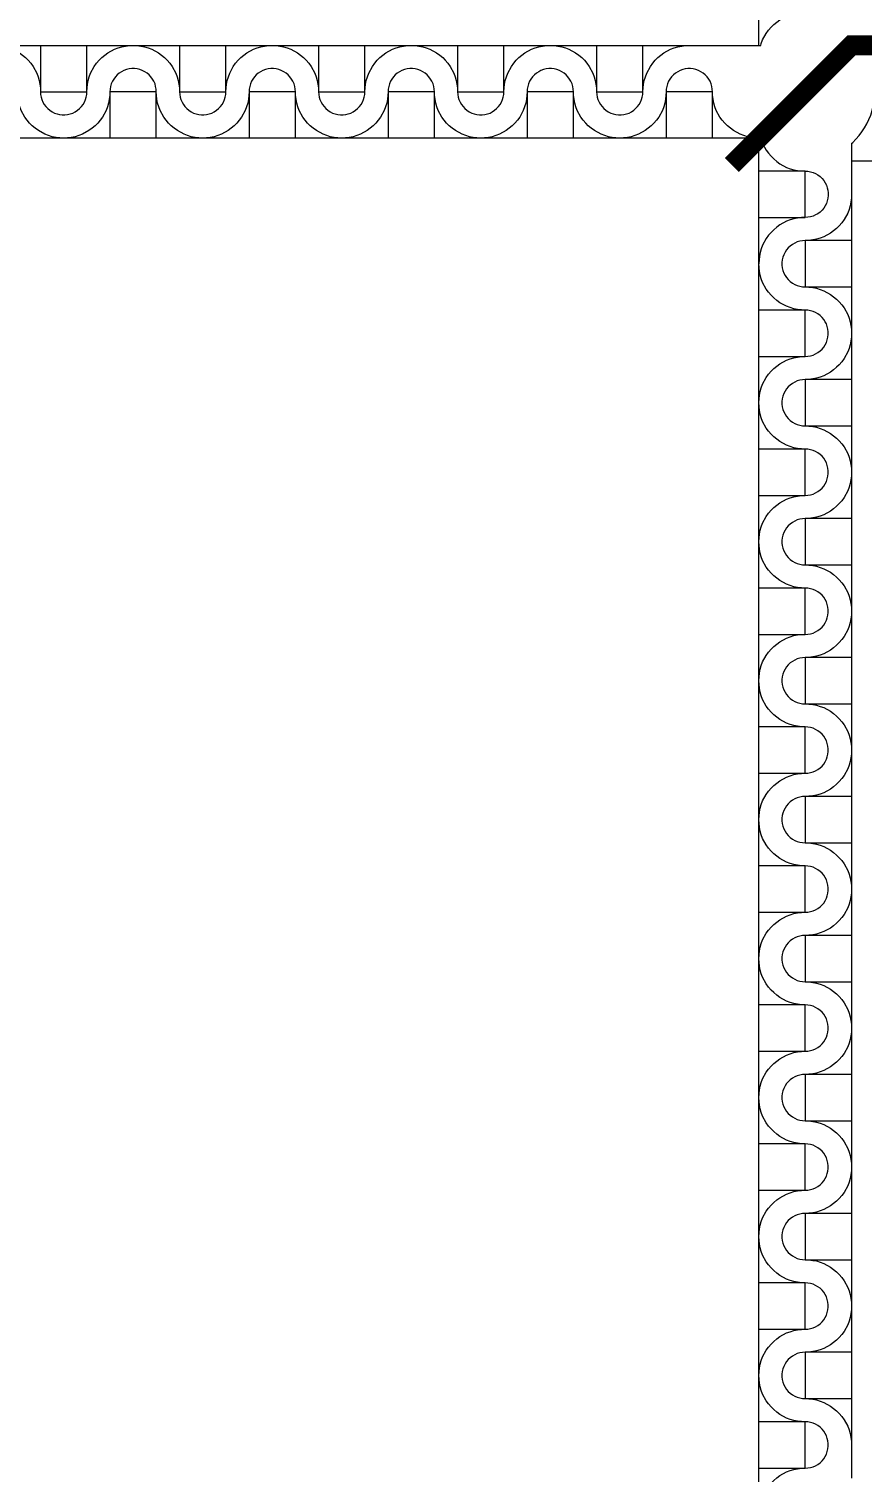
# Model space of a CAD drawing. Extents: x 190.8 to 267.1, y 124 to 174.8.
# Drawn here: x 230.022 to 231.282, y 157.193 to 159.376 of the extents above; entities that cross this region are included whole.
import ezdxf

# ---------------------------------------------------------------- set-up
doc = ezdxf.new("R2010")
doc.units = 0
doc.header["$MEASUREMENT"] = 0

msp = doc.modelspace()

# ---------------------------------------------------------------- linework, layer by layer
for p, q in [((229.0246, 159.3506), (231.1275, 159.3506)), ((231.2646, 159.2023), (231.2646, 157.1856))]:
    msp.add_line(p, q)
for points in [[(231.1246, 159.3506), (231.1246, 161.4106)], [(231.1275, 159.3506), (231.1284, 159.3533), (231.1304, 159.3588), (231.1359, 159.3688), (231.1394, 159.3736), (231.1431, 159.3781), (231.1471, 159.3821), (231.1516, 159.3858), (231.1564, 159.3893), (231.1664, 159.3948), (231.1719, 159.3968), (231.1774, 159.3986), (231.1831, 159.3996), (231.1889, 159.4003), (231.1946, 159.4006)], [(229.9696, 159.3506), (229.9754, 159.3503), (229.9811, 159.3496), (229.9869, 159.3486), (229.9924, 159.3468), (229.9979, 159.3448), (230.0079, 159.3393), (230.0126, 159.3358), (230.0171, 159.3321), (230.0211, 159.3281), (230.0249, 159.3236), (230.0284, 159.3188), (230.0339, 159.3088), (230.0359, 159.3033), (230.0376, 159.2978), (230.0386, 159.2921), (230.0394, 159.2863), (230.0396, 159.2806)], [(230.0396, 159.3506), (230.0396, 159.2806), (230.1096, 159.2806), (230.1096, 159.3506)], [(230.1096, 159.2806), (230.1099, 159.2863), (230.1106, 159.2921), (230.1116, 159.2978), (230.1134, 159.3033), (230.1154, 159.3088), (230.1209, 159.3188), (230.1244, 159.3236), (230.1281, 159.3281), (230.1321, 159.3321), (230.1366, 159.3358), (230.1414, 159.3393), (230.1514, 159.3448), (230.1569, 159.3468), (230.1624, 159.3486), (230.1681, 159.3496), (230.1739, 159.3503), (230.1796, 159.3506)], [(230.1796, 159.3506), (230.1854, 159.3503), (230.1911, 159.3496), (230.1969, 159.3486), (230.2024, 159.3468), (230.2079, 159.3448), (230.2179, 159.3393), (230.2226, 159.3358), (230.2271, 159.3321), (230.2311, 159.3281), (230.2349, 159.3236), (230.2384, 159.3188), (230.2439, 159.3088), (230.2459, 159.3033), (230.2476, 159.2978), (230.2486, 159.2921), (230.2494, 159.2863), (230.2496, 159.2806)], [(230.2496, 159.3506), (230.2496, 159.2806), (230.3196, 159.2806), (230.3196, 159.3506)], [(230.3196, 159.2806), (230.3199, 159.2863), (230.3206, 159.2921), (230.3216, 159.2978), (230.3234, 159.3033), (230.3254, 159.3088), (230.3309, 159.3188), (230.3344, 159.3236), (230.3381, 159.3281), (230.3421, 159.3321), (230.3466, 159.3358), (230.3514, 159.3393), (230.3614, 159.3448), (230.3669, 159.3468), (230.3724, 159.3486), (230.3781, 159.3496), (230.3839, 159.3503), (230.3896, 159.3506)], [(230.3896, 159.3506), (230.3954, 159.3503), (230.4011, 159.3496), (230.4069, 159.3486), (230.4124, 159.3468), (230.4179, 159.3448), (230.4279, 159.3393), (230.4326, 159.3358), (230.4371, 159.3321), (230.4411, 159.3281), (230.4449, 159.3236), (230.4484, 159.3188), (230.4539, 159.3088), (230.4559, 159.3033), (230.4576, 159.2978), (230.4586, 159.2921), (230.4594, 159.2863), (230.4596, 159.2806)], [(230.4596, 159.3506), (230.4596, 159.2806), (230.5296, 159.2806), (230.5296, 159.3506)], [(230.5296, 159.2806), (230.5299, 159.2863), (230.5306, 159.2921), (230.5316, 159.2978), (230.5334, 159.3033), (230.5354, 159.3088), (230.5409, 159.3188), (230.5444, 159.3236), (230.5481, 159.3281), (230.5521, 159.3321), (230.5566, 159.3358), (230.5614, 159.3393), (230.5714, 159.3448), (230.5769, 159.3468), (230.5824, 159.3486), (230.5881, 159.3496), (230.5939, 159.3503), (230.5996, 159.3506)], [(230.5996, 159.3506), (230.6054, 159.3503), (230.6111, 159.3496), (230.6169, 159.3486), (230.6224, 159.3468), (230.6279, 159.3448), (230.6379, 159.3393), (230.6426, 159.3358), (230.6471, 159.3321), (230.6511, 159.3281), (230.6549, 159.3236), (230.6584, 159.3188), (230.6639, 159.3088), (230.6659, 159.3033), (230.6676, 159.2978), (230.6686, 159.2921), (230.6694, 159.2863), (230.6696, 159.2806)], [(230.6696, 159.3506), (230.6696, 159.2806), (230.7396, 159.2806), (230.7396, 159.3506)], [(230.7396, 159.2806), (230.7399, 159.2863), (230.7406, 159.2921), (230.7416, 159.2978), (230.7434, 159.3033), (230.7454, 159.3088), (230.7509, 159.3188), (230.7544, 159.3236), (230.7581, 159.3281), (230.7621, 159.3321), (230.7666, 159.3358), (230.7714, 159.3393), (230.7814, 159.3448), (230.7869, 159.3468), (230.7924, 159.3486), (230.7981, 159.3496), (230.8039, 159.3503), (230.8096, 159.3506)], [(230.8096, 159.3506), (230.8154, 159.3503), (230.8211, 159.3496), (230.8269, 159.3486), (230.8324, 159.3468), (230.8379, 159.3448), (230.8479, 159.3393), (230.8526, 159.3358), (230.8571, 159.3321), (230.8611, 159.3281), (230.8649, 159.3236), (230.8684, 159.3188), (230.8739, 159.3088), (230.8759, 159.3033), (230.8776, 159.2978), (230.8786, 159.2921), (230.8794, 159.2863), (230.8796, 159.2806)], [(230.8796, 159.3506), (230.8796, 159.2806), (230.9496, 159.2806), (230.9496, 159.3506)], [(230.9496, 159.2806), (230.9499, 159.2863), (230.9506, 159.2921), (230.9516, 159.2978), (230.9534, 159.3033), (230.9554, 159.3088), (230.9609, 159.3188), (230.9644, 159.3236), (230.9681, 159.3281), (230.9721, 159.3321), (230.9766, 159.3358), (230.9814, 159.3393), (230.9914, 159.3448), (230.9969, 159.3468), (231.0024, 159.3486), (231.0081, 159.3496), (231.0139, 159.3503), (231.0196, 159.3506)], [(230.2146, 159.2806), (230.2144, 159.2846), (230.2136, 159.2886), (230.2126, 159.2926), (230.2109, 159.2963), (230.2089, 159.2998), (230.2064, 159.3031), (230.2036, 159.3061), (230.2006, 159.3086), (230.1971, 159.3108), (230.1934, 159.3128), (230.1896, 159.3141), (230.1856, 159.3151), (230.1816, 159.3156), (230.1776, 159.3156), (230.1736, 159.3151), (230.1696, 159.3141), (230.1656, 159.3128), (230.1621, 159.3108), (230.1586, 159.3086), (230.1556, 159.3061), (230.1529, 159.3031), (230.1504, 159.2998), (230.1484, 159.2963), (230.1466, 159.2926), (230.1456, 159.2886), (230.1449, 159.2846), (230.1446, 159.2806)], [(230.4246, 159.2806), (230.4244, 159.2846), (230.4236, 159.2886), (230.4226, 159.2926), (230.4209, 159.2963), (230.4189, 159.2998), (230.4164, 159.3031), (230.4136, 159.3061), (230.4106, 159.3086), (230.4071, 159.3108), (230.4034, 159.3128), (230.3996, 159.3141), (230.3956, 159.3151), (230.3916, 159.3156), (230.3876, 159.3156), (230.3836, 159.3151), (230.3796, 159.3141), (230.3756, 159.3128), (230.3721, 159.3108), (230.3686, 159.3086), (230.3656, 159.3061), (230.3629, 159.3031), (230.3604, 159.2998), (230.3584, 159.2963), (230.3566, 159.2926), (230.3556, 159.2886), (230.3549, 159.2846), (230.3546, 159.2806)], [(230.6346, 159.2806), (230.6344, 159.2846), (230.6336, 159.2886), (230.6326, 159.2926), (230.6309, 159.2963), (230.6289, 159.2998), (230.6264, 159.3031), (230.6236, 159.3061), (230.6206, 159.3086), (230.6171, 159.3108), (230.6134, 159.3128), (230.6096, 159.3141), (230.6056, 159.3151), (230.6016, 159.3156), (230.5976, 159.3156), (230.5936, 159.3151), (230.5896, 159.3141), (230.5856, 159.3128), (230.5821, 159.3108), (230.5786, 159.3086), (230.5756, 159.3061), (230.5729, 159.3031), (230.5704, 159.2998), (230.5684, 159.2963), (230.5666, 159.2926), (230.5656, 159.2886), (230.5649, 159.2846), (230.5646, 159.2806)], [(230.8446, 159.2806), (230.8444, 159.2846), (230.8436, 159.2886), (230.8426, 159.2926), (230.8409, 159.2963), (230.8389, 159.2998), (230.8364, 159.3031), (230.8336, 159.3061), (230.8306, 159.3086), (230.8271, 159.3108), (230.8234, 159.3128), (230.8196, 159.3141), (230.8156, 159.3151), (230.8116, 159.3156), (230.8076, 159.3156), (230.8036, 159.3151), (230.7996, 159.3141), (230.7956, 159.3128), (230.7921, 159.3108), (230.7886, 159.3086), (230.7856, 159.3061), (230.7829, 159.3031), (230.7804, 159.2998), (230.7784, 159.2963), (230.7766, 159.2926), (230.7756, 159.2886), (230.7749, 159.2846), (230.7746, 159.2806)], [(231.0546, 159.2806), (231.0544, 159.2846), (231.0536, 159.2886), (231.0526, 159.2926), (231.0509, 159.2963), (231.0489, 159.2998), (231.0464, 159.3031), (231.0436, 159.3061), (231.0406, 159.3086), (231.0371, 159.3108), (231.0334, 159.3128), (231.0296, 159.3141), (231.0256, 159.3151), (231.0216, 159.3156), (231.0176, 159.3156), (231.0136, 159.3151), (231.0096, 159.3141), (231.0056, 159.3128), (231.0021, 159.3108), (230.9986, 159.3086), (230.9956, 159.3061), (230.9929, 159.3031), (230.9904, 159.2998), (230.9884, 159.2963), (230.9866, 159.2926), (230.9856, 159.2886), (230.9849, 159.2846), (230.9846, 159.2806)], [(230.0746, 159.2106), (230.0689, 159.2108), (230.0631, 159.2116), (230.0574, 159.2126), (230.0519, 159.2143), (230.0464, 159.2163), (230.0364, 159.2218), (230.0316, 159.2253), (230.0271, 159.2291), (230.0231, 159.2331), (230.0194, 159.2376), (230.0159, 159.2423), (230.0104, 159.2523), (230.0084, 159.2578), (230.0066, 159.2633), (230.0056, 159.2691), (230.0049, 159.2748), (230.0046, 159.2806)], [(230.0396, 159.2806), (230.0399, 159.2766), (230.0406, 159.2726), (230.0416, 159.2686), (230.0434, 159.2648), (230.0454, 159.2613), (230.0479, 159.2581), (230.0506, 159.2551), (230.0536, 159.2526), (230.0571, 159.2503), (230.0609, 159.2483), (230.0646, 159.2471), (230.0686, 159.2461), (230.0726, 159.2456), (230.0766, 159.2456), (230.0806, 159.2461), (230.0846, 159.2471), (230.0886, 159.2483), (230.0921, 159.2503), (230.0956, 159.2526), (230.0986, 159.2551), (230.1014, 159.2581), (230.1039, 159.2613), (230.1059, 159.2648), (230.1076, 159.2686), (230.1086, 159.2726), (230.1094, 159.2766), (230.1096, 159.2806)], [(230.1446, 159.2806), (230.1444, 159.2748), (230.1436, 159.2691), (230.1426, 159.2633), (230.1409, 159.2578), (230.1389, 159.2523), (230.1334, 159.2423), (230.1299, 159.2376), (230.1261, 159.2331), (230.1221, 159.2291), (230.1176, 159.2253), (230.1129, 159.2218), (230.1029, 159.2163), (230.0974, 159.2143), (230.0919, 159.2126), (230.0861, 159.2116), (230.0804, 159.2108), (230.0746, 159.2106)], [(230.2146, 159.2106), (230.2146, 159.2806), (230.1446, 159.2806), (230.1446, 159.2106)], [(230.2846, 159.2106), (230.2789, 159.2108), (230.2731, 159.2116), (230.2674, 159.2126), (230.2619, 159.2143), (230.2564, 159.2163), (230.2464, 159.2218), (230.2416, 159.2253), (230.2371, 159.2291), (230.2331, 159.2331), (230.2294, 159.2376), (230.2259, 159.2423), (230.2204, 159.2523), (230.2184, 159.2578), (230.2166, 159.2633), (230.2156, 159.2691), (230.2149, 159.2748), (230.2146, 159.2806)], [(230.2496, 159.2806), (230.2499, 159.2766), (230.2506, 159.2726), (230.2516, 159.2686), (230.2534, 159.2648), (230.2554, 159.2613), (230.2579, 159.2581), (230.2606, 159.2551), (230.2636, 159.2526), (230.2671, 159.2503), (230.2709, 159.2483), (230.2746, 159.2471), (230.2786, 159.2461), (230.2826, 159.2456), (230.2866, 159.2456), (230.2906, 159.2461), (230.2946, 159.2471), (230.2986, 159.2483), (230.3021, 159.2503), (230.3056, 159.2526), (230.3086, 159.2551), (230.3114, 159.2581), (230.3139, 159.2613), (230.3159, 159.2648), (230.3176, 159.2686), (230.3186, 159.2726), (230.3194, 159.2766), (230.3196, 159.2806)], [(230.3546, 159.2806), (230.3544, 159.2748), (230.3536, 159.2691), (230.3526, 159.2633), (230.3509, 159.2578), (230.3489, 159.2523), (230.3434, 159.2423), (230.3399, 159.2376), (230.3361, 159.2331), (230.3321, 159.2291), (230.3276, 159.2253), (230.3229, 159.2218), (230.3129, 159.2163), (230.3074, 159.2143), (230.3019, 159.2126), (230.2961, 159.2116), (230.2904, 159.2108), (230.2846, 159.2106)], [(230.4246, 159.2106), (230.4246, 159.2806), (230.3546, 159.2806), (230.3546, 159.2106)], [(230.4946, 159.2106), (230.4889, 159.2108), (230.4831, 159.2116), (230.4774, 159.2126), (230.4719, 159.2143), (230.4664, 159.2163), (230.4564, 159.2218), (230.4516, 159.2253), (230.4471, 159.2291), (230.4431, 159.2331), (230.4394, 159.2376), (230.4359, 159.2423), (230.4304, 159.2523), (230.4284, 159.2578), (230.4266, 159.2633), (230.4256, 159.2691), (230.4249, 159.2748), (230.4246, 159.2806)], [(230.4596, 159.2806), (230.4599, 159.2766), (230.4606, 159.2726), (230.4616, 159.2686), (230.4634, 159.2648), (230.4654, 159.2613), (230.4679, 159.2581), (230.4706, 159.2551), (230.4736, 159.2526), (230.4771, 159.2503), (230.4809, 159.2483), (230.4846, 159.2471), (230.4886, 159.2461), (230.4926, 159.2456), (230.4966, 159.2456), (230.5006, 159.2461), (230.5046, 159.2471), (230.5086, 159.2483), (230.5121, 159.2503), (230.5156, 159.2526), (230.5186, 159.2551), (230.5214, 159.2581), (230.5239, 159.2613), (230.5259, 159.2648), (230.5276, 159.2686), (230.5286, 159.2726), (230.5294, 159.2766), (230.5296, 159.2806)], [(230.5646, 159.2806), (230.5644, 159.2748), (230.5636, 159.2691), (230.5626, 159.2633), (230.5609, 159.2578), (230.5589, 159.2523), (230.5534, 159.2423), (230.5499, 159.2376), (230.5461, 159.2331), (230.5421, 159.2291), (230.5376, 159.2253), (230.5329, 159.2218), (230.5229, 159.2163), (230.5174, 159.2143), (230.5119, 159.2126), (230.5061, 159.2116), (230.5004, 159.2108), (230.4946, 159.2106)], [(230.6346, 159.2106), (230.6346, 159.2806), (230.5646, 159.2806), (230.5646, 159.2106)], [(230.7046, 159.2106), (230.6989, 159.2108), (230.6931, 159.2116), (230.6874, 159.2126), (230.6819, 159.2143), (230.6764, 159.2163), (230.6664, 159.2218), (230.6616, 159.2253), (230.6571, 159.2291), (230.6531, 159.2331), (230.6494, 159.2376), (230.6459, 159.2423), (230.6404, 159.2523), (230.6384, 159.2578), (230.6366, 159.2633), (230.6356, 159.2691), (230.6349, 159.2748), (230.6346, 159.2806)], [(230.6696, 159.2806), (230.6699, 159.2766), (230.6706, 159.2726), (230.6716, 159.2686), (230.6734, 159.2648), (230.6754, 159.2613), (230.6779, 159.2581), (230.6806, 159.2551), (230.6836, 159.2526), (230.6871, 159.2503), (230.6909, 159.2483), (230.6946, 159.2471), (230.6986, 159.2461), (230.7026, 159.2456), (230.7066, 159.2456), (230.7106, 159.2461), (230.7146, 159.2471), (230.7186, 159.2483), (230.7221, 159.2503), (230.7256, 159.2526), (230.7286, 159.2551), (230.7314, 159.2581), (230.7339, 159.2613), (230.7359, 159.2648), (230.7376, 159.2686), (230.7386, 159.2726), (230.7394, 159.2766), (230.7396, 159.2806)], [(230.7746, 159.2806), (230.7744, 159.2748), (230.7736, 159.2691), (230.7726, 159.2633), (230.7709, 159.2578), (230.7689, 159.2523), (230.7634, 159.2423), (230.7599, 159.2376), (230.7561, 159.2331), (230.7521, 159.2291), (230.7476, 159.2253), (230.7429, 159.2218), (230.7329, 159.2163), (230.7274, 159.2143), (230.7219, 159.2126), (230.7161, 159.2116), (230.7104, 159.2108), (230.7046, 159.2106)], [(230.8446, 159.2106), (230.8446, 159.2806), (230.7746, 159.2806), (230.7746, 159.2106)], [(230.9146, 159.2106), (230.9089, 159.2108), (230.9031, 159.2116), (230.8974, 159.2126), (230.8919, 159.2143), (230.8864, 159.2163), (230.8764, 159.2218), (230.8716, 159.2253), (230.8671, 159.2291), (230.8631, 159.2331), (230.8594, 159.2376), (230.8559, 159.2423), (230.8504, 159.2523), (230.8484, 159.2578), (230.8466, 159.2633), (230.8456, 159.2691), (230.8449, 159.2748), (230.8446, 159.2806)], [(230.8796, 159.2806), (230.8799, 159.2766), (230.8806, 159.2726), (230.8816, 159.2686), (230.8834, 159.2648), (230.8854, 159.2613), (230.8879, 159.2581), (230.8906, 159.2551), (230.8936, 159.2526), (230.8971, 159.2503), (230.9009, 159.2483), (230.9046, 159.2471), (230.9086, 159.2461), (230.9126, 159.2456), (230.9166, 159.2456), (230.9206, 159.2461), (230.9246, 159.2471), (230.9286, 159.2483), (230.9321, 159.2503), (230.9356, 159.2526), (230.9386, 159.2551), (230.9414, 159.2581), (230.9439, 159.2613), (230.9459, 159.2648), (230.9476, 159.2686), (230.9486, 159.2726), (230.9494, 159.2766), (230.9496, 159.2806)], [(230.9846, 159.2806), (230.9844, 159.2748), (230.9836, 159.2691), (230.9826, 159.2633), (230.9809, 159.2578), (230.9789, 159.2523), (230.9734, 159.2423), (230.9699, 159.2376), (230.9661, 159.2331), (230.9621, 159.2291), (230.9576, 159.2253), (230.9529, 159.2218), (230.9429, 159.2163), (230.9374, 159.2143), (230.9319, 159.2126), (230.9261, 159.2116), (230.9204, 159.2108), (230.9146, 159.2106)], [(231.0546, 159.2106), (231.0546, 159.2806), (230.9846, 159.2806), (230.9846, 159.2106)], [(231.1246, 159.2106), (231.1189, 159.2108), (231.1131, 159.2116), (231.1074, 159.2126), (231.1019, 159.2143), (231.0964, 159.2163), (231.0864, 159.2218), (231.0816, 159.2253), (231.0771, 159.2291), (231.0731, 159.2331), (231.0694, 159.2376), (231.0659, 159.2423), (231.0604, 159.2523), (231.0584, 159.2578), (231.0566, 159.2633), (231.0556, 159.2691), (231.0549, 159.2748), (231.0546, 159.2806)], [(231.2646, 159.2023), (231.2664, 159.2038), (231.2714, 159.2088), (231.2761, 159.2143), (231.2804, 159.2201), (231.2844, 159.2261), (231.2879, 159.2323), (231.2909, 159.2388), (231.2936, 159.2453), (231.2959, 159.2523), (231.2974, 159.2593), (231.2986, 159.2663), (231.2994, 159.2733), (231.2996, 159.2806)], [(231.1275, 159.2106), (229.0246, 159.2106), (229.0246, 157.1506)], [(231.1246, 157.1506), (231.1246, 159.2106)], [(231.1275, 159.2106), (231.1284, 159.2078), (231.1304, 159.2023), (231.1359, 159.1923), (231.1394, 159.1876), (231.1431, 159.1831), (231.1471, 159.1791), (231.1516, 159.1753), (231.1564, 159.1718), (231.1664, 159.1663), (231.1719, 159.1643), (231.1774, 159.1626), (231.1831, 159.1616), (231.1889, 159.1608), (231.1946, 159.1606)], [(233.3646, 159.1756), (231.2646, 159.1756)], [(231.1246, 159.0906), (231.1946, 159.0906), (231.1946, 159.1606), (231.1246, 159.1606)], [(231.1946, 159.1606), (231.1986, 159.1603), (231.2026, 159.1596), (231.2066, 159.1586), (231.2104, 159.1568), (231.2139, 159.1548), (231.2171, 159.1523), (231.2201, 159.1496), (231.2226, 159.1466), (231.2249, 159.1431), (231.2269, 159.1393), (231.2281, 159.1356), (231.2291, 159.1316), (231.2296, 159.1276), (231.2296, 159.1236), (231.2291, 159.1196), (231.2281, 159.1156), (231.2269, 159.1116), (231.2249, 159.1081), (231.2226, 159.1046), (231.2201, 159.1016), (231.2171, 159.0988), (231.2139, 159.0963), (231.2104, 159.0943), (231.2066, 159.0926), (231.2026, 159.0916), (231.1986, 159.0908), (231.1946, 159.0906)], [(231.2646, 159.1256), (231.2644, 159.1198), (231.2636, 159.1141), (231.2626, 159.1083), (231.2609, 159.1028), (231.2589, 159.0973), (231.2534, 159.0873), (231.2499, 159.0826), (231.2461, 159.0781), (231.2421, 159.0741), (231.2376, 159.0703), (231.2329, 159.0668), (231.2229, 159.0613), (231.2174, 159.0593), (231.2119, 159.0576), (231.2061, 159.0566), (231.2004, 159.0558), (231.1946, 159.0556)], [(231.1946, 159.0906), (231.1889, 159.0903), (231.1831, 159.0896), (231.1774, 159.0886), (231.1719, 159.0868), (231.1664, 159.0848), (231.1564, 159.0793), (231.1516, 159.0758), (231.1471, 159.0721), (231.1431, 159.0681), (231.1394, 159.0636), (231.1359, 159.0588), (231.1304, 159.0488), (231.1284, 159.0433), (231.1266, 159.0378), (231.1256, 159.0321), (231.1249, 159.0263), (231.1246, 159.0206)], [(231.1946, 159.0556), (231.1906, 159.0553), (231.1866, 159.0546), (231.1826, 159.0536), (231.1789, 159.0518), (231.1754, 159.0498), (231.1721, 159.0473), (231.1691, 159.0446), (231.1666, 159.0416), (231.1644, 159.0381), (231.1624, 159.0343), (231.1611, 159.0306), (231.1601, 159.0266), (231.1596, 159.0226), (231.1596, 159.0186), (231.1601, 159.0146), (231.1611, 159.0106), (231.1624, 159.0066), (231.1644, 159.0031), (231.1666, 158.9996), (231.1691, 158.9966), (231.1721, 158.9938), (231.1754, 158.9913), (231.1789, 158.9893), (231.1826, 158.9876), (231.1866, 158.9866), (231.1906, 158.9858), (231.1946, 158.9856)], [(231.2646, 159.0556), (231.1946, 159.0556), (231.1946, 158.9856), (231.2646, 158.9856)], [(231.1946, 158.9506), (231.1889, 158.9508), (231.1831, 158.9516), (231.1774, 158.9526), (231.1719, 158.9543), (231.1664, 158.9563), (231.1564, 158.9618), (231.1516, 158.9653), (231.1471, 158.9691), (231.1431, 158.9731), (231.1394, 158.9776), (231.1359, 158.9823), (231.1304, 158.9923), (231.1284, 158.9978), (231.1266, 159.0033), (231.1256, 159.0091), (231.1249, 159.0148), (231.1246, 159.0206)], [(231.1946, 158.9856), (231.2004, 158.9853), (231.2061, 158.9846), (231.2119, 158.9836), (231.2174, 158.9818), (231.2229, 158.9798), (231.2329, 158.9743), (231.2376, 158.9708), (231.2421, 158.9671), (231.2461, 158.9631), (231.2499, 158.9586), (231.2534, 158.9538), (231.2589, 158.9438), (231.2609, 158.9383), (231.2626, 158.9328), (231.2636, 158.9271), (231.2644, 158.9213), (231.2646, 158.9156)], [(231.1246, 158.8806), (231.1946, 158.8806), (231.1946, 158.9506), (231.1246, 158.9506)], [(231.1946, 158.8806), (231.1986, 158.8808), (231.2026, 158.8816), (231.2066, 158.8826), (231.2104, 158.8843), (231.2139, 158.8863), (231.2171, 158.8888), (231.2201, 158.8916), (231.2226, 158.8946), (231.2249, 158.8981), (231.2269, 158.9018), (231.2281, 158.9056), (231.2291, 158.9096), (231.2296, 158.9136), (231.2296, 158.9176), (231.2291, 158.9216), (231.2281, 158.9256), (231.2269, 158.9296), (231.2249, 158.9331), (231.2226, 158.9366), (231.2201, 158.9396), (231.2171, 158.9423), (231.2139, 158.9448), (231.2104, 158.9468), (231.2066, 158.9486), (231.2026, 158.9496), (231.1986, 158.9503), (231.1946, 158.9506)], [(231.2646, 158.9156), (231.2644, 158.9098), (231.2636, 158.9041), (231.2626, 158.8983), (231.2609, 158.8928), (231.2589, 158.8873), (231.2534, 158.8773), (231.2499, 158.8726), (231.2461, 158.8681), (231.2421, 158.8641), (231.2376, 158.8603), (231.2329, 158.8568), (231.2229, 158.8513), (231.2174, 158.8493), (231.2119, 158.8476), (231.2061, 158.8466), (231.2004, 158.8458), (231.1946, 158.8456)], [(231.1246, 158.8106), (231.1249, 158.8163), (231.1256, 158.8221), (231.1266, 158.8278), (231.1284, 158.8333), (231.1304, 158.8388), (231.1359, 158.8488), (231.1394, 158.8536), (231.1431, 158.8581), (231.1471, 158.8621), (231.1516, 158.8658), (231.1564, 158.8693), (231.1664, 158.8748), (231.1719, 158.8768), (231.1774, 158.8786), (231.1831, 158.8796), (231.1889, 158.8803), (231.1946, 158.8806)], [(231.1946, 158.8456), (231.1906, 158.8453), (231.1866, 158.8446), (231.1826, 158.8436), (231.1789, 158.8418), (231.1754, 158.8398), (231.1721, 158.8373), (231.1691, 158.8346), (231.1666, 158.8316), (231.1644, 158.8281), (231.1624, 158.8243), (231.1611, 158.8206), (231.1601, 158.8166), (231.1596, 158.8126), (231.1596, 158.8086), (231.1601, 158.8046), (231.1611, 158.8006), (231.1624, 158.7966), (231.1644, 158.7931), (231.1666, 158.7896), (231.1691, 158.7866), (231.1721, 158.7838), (231.1754, 158.7813), (231.1789, 158.7793), (231.1826, 158.7776), (231.1866, 158.7766), (231.1906, 158.7758), (231.1946, 158.7756)], [(231.2646, 158.8456), (231.1946, 158.8456), (231.1946, 158.7756), (231.2646, 158.7756)], [(231.1946, 158.7406), (231.1889, 158.7408), (231.1831, 158.7416), (231.1774, 158.7426), (231.1719, 158.7443), (231.1664, 158.7463), (231.1564, 158.7518), (231.1516, 158.7553), (231.1471, 158.7591), (231.1431, 158.7631), (231.1394, 158.7676), (231.1359, 158.7723), (231.1304, 158.7823), (231.1284, 158.7878), (231.1266, 158.7933), (231.1256, 158.7991), (231.1249, 158.8048), (231.1246, 158.8106)], [(231.1946, 158.7756), (231.2004, 158.7753), (231.2061, 158.7746), (231.2119, 158.7736), (231.2174, 158.7718), (231.2229, 158.7698), (231.2329, 158.7643), (231.2376, 158.7608), (231.2421, 158.7571), (231.2461, 158.7531), (231.2499, 158.7486), (231.2534, 158.7438), (231.2589, 158.7338), (231.2609, 158.7283), (231.2626, 158.7228), (231.2636, 158.7171), (231.2644, 158.7113), (231.2646, 158.7056)], [(231.1246, 158.6706), (231.1946, 158.6706), (231.1946, 158.7406), (231.1246, 158.7406)], [(231.1946, 158.6706), (231.1986, 158.6708), (231.2026, 158.6716), (231.2066, 158.6726), (231.2104, 158.6743), (231.2139, 158.6763), (231.2171, 158.6788), (231.2201, 158.6816), (231.2226, 158.6846), (231.2249, 158.6881), (231.2269, 158.6918), (231.2281, 158.6956), (231.2291, 158.6996), (231.2296, 158.7036), (231.2296, 158.7076), (231.2291, 158.7116), (231.2281, 158.7156), (231.2269, 158.7196), (231.2249, 158.7231), (231.2226, 158.7266), (231.2201, 158.7296), (231.2171, 158.7323), (231.2139, 158.7348), (231.2104, 158.7368), (231.2066, 158.7386), (231.2026, 158.7396), (231.1986, 158.7403), (231.1946, 158.7406)], [(231.2646, 158.7056), (231.2644, 158.6998), (231.2636, 158.6941), (231.2626, 158.6883), (231.2609, 158.6828), (231.2589, 158.6773), (231.2534, 158.6673), (231.2499, 158.6626), (231.2461, 158.6581), (231.2421, 158.6541), (231.2376, 158.6503), (231.2329, 158.6468), (231.2229, 158.6413), (231.2174, 158.6393), (231.2119, 158.6376), (231.2061, 158.6366), (231.2004, 158.6358), (231.1946, 158.6356)], [(231.1246, 158.6006), (231.1249, 158.6063), (231.1256, 158.6121), (231.1266, 158.6178), (231.1284, 158.6233), (231.1304, 158.6288), (231.1359, 158.6388), (231.1394, 158.6436), (231.1431, 158.6481), (231.1471, 158.6521), (231.1516, 158.6558), (231.1564, 158.6593), (231.1664, 158.6648), (231.1719, 158.6668), (231.1774, 158.6686), (231.1831, 158.6696), (231.1889, 158.6703), (231.1946, 158.6706)], [(231.1946, 158.6356), (231.1906, 158.6353), (231.1866, 158.6346), (231.1826, 158.6336), (231.1789, 158.6318), (231.1754, 158.6298), (231.1721, 158.6273), (231.1691, 158.6246), (231.1666, 158.6216), (231.1644, 158.6181), (231.1624, 158.6143), (231.1611, 158.6106), (231.1601, 158.6066), (231.1596, 158.6026), (231.1596, 158.5986), (231.1601, 158.5946), (231.1611, 158.5906), (231.1624, 158.5866), (231.1644, 158.5831), (231.1666, 158.5796), (231.1691, 158.5766), (231.1721, 158.5738), (231.1754, 158.5713), (231.1789, 158.5693), (231.1826, 158.5676), (231.1866, 158.5666), (231.1906, 158.5658), (231.1946, 158.5656)], [(231.2646, 158.6356), (231.1946, 158.6356), (231.1946, 158.5656), (231.2646, 158.5656)], [(231.1946, 158.5306), (231.1889, 158.5308), (231.1831, 158.5316), (231.1774, 158.5326), (231.1719, 158.5343), (231.1664, 158.5363), (231.1564, 158.5418), (231.1516, 158.5453), (231.1471, 158.5491), (231.1431, 158.5531), (231.1394, 158.5576), (231.1359, 158.5623), (231.1304, 158.5723), (231.1284, 158.5778), (231.1266, 158.5833), (231.1256, 158.5891), (231.1249, 158.5948), (231.1246, 158.6006)], [(231.1946, 158.5656), (231.2004, 158.5653), (231.2061, 158.5646), (231.2119, 158.5636), (231.2174, 158.5618), (231.2229, 158.5598), (231.2329, 158.5543), (231.2376, 158.5508), (231.2421, 158.5471), (231.2461, 158.5431), (231.2499, 158.5386), (231.2534, 158.5338), (231.2589, 158.5238), (231.2609, 158.5183), (231.2626, 158.5128), (231.2636, 158.5071), (231.2644, 158.5013), (231.2646, 158.4956)], [(231.1246, 158.4606), (231.1946, 158.4606), (231.1946, 158.5306), (231.1246, 158.5306)], [(231.1946, 158.4606), (231.1986, 158.4608), (231.2026, 158.4616), (231.2066, 158.4626), (231.2104, 158.4643), (231.2139, 158.4663), (231.2171, 158.4688), (231.2201, 158.4716), (231.2226, 158.4746), (231.2249, 158.4781), (231.2269, 158.4818), (231.2281, 158.4856), (231.2291, 158.4896), (231.2296, 158.4936), (231.2296, 158.4976), (231.2291, 158.5016), (231.2281, 158.5056), (231.2269, 158.5096), (231.2249, 158.5131), (231.2226, 158.5166), (231.2201, 158.5196), (231.2171, 158.5223), (231.2139, 158.5248), (231.2104, 158.5268), (231.2066, 158.5286), (231.2026, 158.5296), (231.1986, 158.5303), (231.1946, 158.5306)], [(231.2646, 158.4956), (231.2644, 158.4898), (231.2636, 158.4841), (231.2626, 158.4783), (231.2609, 158.4728), (231.2589, 158.4673), (231.2534, 158.4573), (231.2499, 158.4526), (231.2461, 158.4481), (231.2421, 158.4441), (231.2376, 158.4403), (231.2329, 158.4368), (231.2229, 158.4313), (231.2174, 158.4293), (231.2119, 158.4276), (231.2061, 158.4266), (231.2004, 158.4258), (231.1946, 158.4256)], [(231.1246, 158.3906), (231.1249, 158.3963), (231.1256, 158.4021), (231.1266, 158.4078), (231.1284, 158.4133), (231.1304, 158.4188), (231.1359, 158.4288), (231.1394, 158.4336), (231.1431, 158.4381), (231.1471, 158.4421), (231.1516, 158.4458), (231.1564, 158.4493), (231.1664, 158.4548), (231.1719, 158.4568), (231.1774, 158.4586), (231.1831, 158.4596), (231.1889, 158.4603), (231.1946, 158.4606)], [(231.1946, 158.4256), (231.1906, 158.4253), (231.1866, 158.4246), (231.1826, 158.4236), (231.1789, 158.4218), (231.1754, 158.4198), (231.1721, 158.4173), (231.1691, 158.4146), (231.1666, 158.4116), (231.1644, 158.4081), (231.1624, 158.4043), (231.1611, 158.4006), (231.1601, 158.3966), (231.1596, 158.3926), (231.1596, 158.3886), (231.1601, 158.3846), (231.1611, 158.3806), (231.1624, 158.3766), (231.1644, 158.3731), (231.1666, 158.3696), (231.1691, 158.3666), (231.1721, 158.3638), (231.1754, 158.3613), (231.1789, 158.3593), (231.1826, 158.3576), (231.1866, 158.3566), (231.1906, 158.3558), (231.1946, 158.3556)], [(231.2646, 158.4256), (231.1946, 158.4256), (231.1946, 158.3556), (231.2646, 158.3556)], [(231.1946, 158.3206), (231.1889, 158.3208), (231.1831, 158.3216), (231.1774, 158.3226), (231.1719, 158.3243), (231.1664, 158.3263), (231.1564, 158.3318), (231.1516, 158.3353), (231.1471, 158.3391), (231.1431, 158.3431), (231.1394, 158.3476), (231.1359, 158.3523), (231.1304, 158.3623), (231.1284, 158.3678), (231.1266, 158.3733), (231.1256, 158.3791), (231.1249, 158.3848), (231.1246, 158.3906)], [(231.1946, 158.3556), (231.2004, 158.3553), (231.2061, 158.3546), (231.2119, 158.3536), (231.2174, 158.3518), (231.2229, 158.3498), (231.2329, 158.3443), (231.2376, 158.3408), (231.2421, 158.3371), (231.2461, 158.3331), (231.2499, 158.3286), (231.2534, 158.3238), (231.2589, 158.3138), (231.2609, 158.3083), (231.2626, 158.3028), (231.2636, 158.2971), (231.2644, 158.2913), (231.2646, 158.2856)], [(231.1246, 158.2506), (231.1946, 158.2506), (231.1946, 158.3206), (231.1246, 158.3206)], [(231.1946, 158.2506), (231.1986, 158.2508), (231.2026, 158.2516), (231.2066, 158.2526), (231.2104, 158.2543), (231.2139, 158.2563), (231.2171, 158.2588), (231.2201, 158.2616), (231.2226, 158.2646), (231.2249, 158.2681), (231.2269, 158.2718), (231.2281, 158.2756), (231.2291, 158.2796), (231.2296, 158.2836), (231.2296, 158.2876), (231.2291, 158.2916), (231.2281, 158.2956), (231.2269, 158.2996), (231.2249, 158.3031), (231.2226, 158.3066), (231.2201, 158.3096), (231.2171, 158.3123), (231.2139, 158.3148), (231.2104, 158.3168), (231.2066, 158.3186), (231.2026, 158.3196), (231.1986, 158.3203), (231.1946, 158.3206)], [(231.2646, 158.2856), (231.2644, 158.2798), (231.2636, 158.2741), (231.2626, 158.2683), (231.2609, 158.2628), (231.2589, 158.2573), (231.2534, 158.2473), (231.2499, 158.2426), (231.2461, 158.2381), (231.2421, 158.2341), (231.2376, 158.2303), (231.2329, 158.2268), (231.2229, 158.2213), (231.2174, 158.2193), (231.2119, 158.2176), (231.2061, 158.2166), (231.2004, 158.2158), (231.1946, 158.2156)], [(231.1246, 158.1806), (231.1249, 158.1863), (231.1256, 158.1921), (231.1266, 158.1978), (231.1284, 158.2033), (231.1304, 158.2088), (231.1359, 158.2188), (231.1394, 158.2236), (231.1431, 158.2281), (231.1471, 158.2321), (231.1516, 158.2358), (231.1564, 158.2393), (231.1664, 158.2448), (231.1719, 158.2468), (231.1774, 158.2486), (231.1831, 158.2496), (231.1889, 158.2503), (231.1946, 158.2506)], [(231.1946, 158.2156), (231.1906, 158.2153), (231.1866, 158.2146), (231.1826, 158.2136), (231.1789, 158.2118), (231.1754, 158.2098), (231.1721, 158.2073), (231.1691, 158.2046), (231.1666, 158.2016), (231.1644, 158.1981), (231.1624, 158.1943), (231.1611, 158.1906), (231.1601, 158.1866), (231.1596, 158.1826), (231.1596, 158.1786), (231.1601, 158.1746), (231.1611, 158.1706), (231.1624, 158.1666), (231.1644, 158.1631), (231.1666, 158.1596), (231.1691, 158.1566), (231.1721, 158.1538), (231.1754, 158.1513), (231.1789, 158.1493), (231.1826, 158.1476), (231.1866, 158.1466), (231.1906, 158.1458), (231.1946, 158.1456)], [(231.2646, 158.2156), (231.1946, 158.2156), (231.1946, 158.1456), (231.2646, 158.1456)], [(231.1946, 158.1106), (231.1889, 158.1108), (231.1831, 158.1116), (231.1774, 158.1126), (231.1719, 158.1143), (231.1664, 158.1163), (231.1564, 158.1218), (231.1516, 158.1253), (231.1471, 158.1291), (231.1431, 158.1331), (231.1394, 158.1376), (231.1359, 158.1423), (231.1304, 158.1523), (231.1284, 158.1578), (231.1266, 158.1633), (231.1256, 158.1691), (231.1249, 158.1748), (231.1246, 158.1806)], [(231.1946, 158.1456), (231.2004, 158.1453), (231.2061, 158.1446), (231.2119, 158.1436), (231.2174, 158.1418), (231.2229, 158.1398), (231.2329, 158.1343), (231.2376, 158.1308), (231.2421, 158.1271), (231.2461, 158.1231), (231.2499, 158.1186), (231.2534, 158.1138), (231.2589, 158.1038), (231.2609, 158.0983), (231.2626, 158.0928), (231.2636, 158.0871), (231.2644, 158.0813), (231.2646, 158.0756)], [(231.1246, 158.0406), (231.1946, 158.0406), (231.1946, 158.1106), (231.1246, 158.1106)], [(231.1946, 158.0406), (231.1986, 158.0408), (231.2026, 158.0416), (231.2066, 158.0426), (231.2104, 158.0443), (231.2139, 158.0463), (231.2171, 158.0488), (231.2201, 158.0516), (231.2226, 158.0546), (231.2249, 158.0581), (231.2269, 158.0618), (231.2281, 158.0656), (231.2291, 158.0696), (231.2296, 158.0736), (231.2296, 158.0776), (231.2291, 158.0816), (231.2281, 158.0856), (231.2269, 158.0896), (231.2249, 158.0931), (231.2226, 158.0966), (231.2201, 158.0996), (231.2171, 158.1023), (231.2139, 158.1048), (231.2104, 158.1068), (231.2066, 158.1086), (231.2026, 158.1096), (231.1986, 158.1103), (231.1946, 158.1106)], [(231.2646, 158.0756), (231.2644, 158.0698), (231.2636, 158.0641), (231.2626, 158.0583), (231.2609, 158.0528), (231.2589, 158.0473), (231.2534, 158.0373), (231.2499, 158.0326), (231.2461, 158.0281), (231.2421, 158.0241), (231.2376, 158.0203), (231.2329, 158.0168), (231.2229, 158.0113), (231.2174, 158.0093), (231.2119, 158.0076), (231.2061, 158.0066), (231.2004, 158.0058), (231.1946, 158.0056)], [(231.1246, 157.9706), (231.1249, 157.9763), (231.1256, 157.9821), (231.1266, 157.9878), (231.1284, 157.9933), (231.1304, 157.9988), (231.1359, 158.0088), (231.1394, 158.0136), (231.1431, 158.0181), (231.1471, 158.0221), (231.1516, 158.0258), (231.1564, 158.0293), (231.1664, 158.0348), (231.1719, 158.0368), (231.1774, 158.0386), (231.1831, 158.0396), (231.1889, 158.0403), (231.1946, 158.0406)], [(231.1946, 158.0056), (231.1906, 158.0053), (231.1866, 158.0046), (231.1826, 158.0036), (231.1789, 158.0018), (231.1754, 157.9998), (231.1721, 157.9973), (231.1691, 157.9946), (231.1666, 157.9916), (231.1644, 157.9881), (231.1624, 157.9843), (231.1611, 157.9806), (231.1601, 157.9766), (231.1596, 157.9726), (231.1596, 157.9686), (231.1601, 157.9646), (231.1611, 157.9606), (231.1624, 157.9566), (231.1644, 157.9531), (231.1666, 157.9496), (231.1691, 157.9466), (231.1721, 157.9438), (231.1754, 157.9413), (231.1789, 157.9393), (231.1826, 157.9376), (231.1866, 157.9366), (231.1906, 157.9358), (231.1946, 157.9356)], [(231.2646, 158.0056), (231.1946, 158.0056), (231.1946, 157.9356), (231.2646, 157.9356)], [(231.1946, 157.9006), (231.1889, 157.9008), (231.1831, 157.9016), (231.1774, 157.9026), (231.1719, 157.9043), (231.1664, 157.9063), (231.1564, 157.9118), (231.1516, 157.9153), (231.1471, 157.9191), (231.1431, 157.9231), (231.1394, 157.9276), (231.1359, 157.9323), (231.1304, 157.9423), (231.1284, 157.9478), (231.1266, 157.9533), (231.1256, 157.9591), (231.1249, 157.9648), (231.1246, 157.9706)], [(231.1946, 157.9356), (231.2004, 157.9353), (231.2061, 157.9346), (231.2119, 157.9336), (231.2174, 157.9318), (231.2229, 157.9298), (231.2329, 157.9243), (231.2376, 157.9208), (231.2421, 157.9171), (231.2461, 157.9131), (231.2499, 157.9086), (231.2534, 157.9038), (231.2589, 157.8938), (231.2609, 157.8883), (231.2626, 157.8828), (231.2636, 157.8771), (231.2644, 157.8713), (231.2646, 157.8656)], [(231.1246, 157.8306), (231.1946, 157.8306), (231.1946, 157.9006), (231.1246, 157.9006)], [(231.1946, 157.8306), (231.1986, 157.8308), (231.2026, 157.8316), (231.2066, 157.8326), (231.2104, 157.8343), (231.2139, 157.8363), (231.2171, 157.8388), (231.2201, 157.8416), (231.2226, 157.8446), (231.2249, 157.8481), (231.2269, 157.8518), (231.2281, 157.8556), (231.2291, 157.8596), (231.2296, 157.8636), (231.2296, 157.8676), (231.2291, 157.8716), (231.2281, 157.8756), (231.2269, 157.8796), (231.2249, 157.8831), (231.2226, 157.8866), (231.2201, 157.8896), (231.2171, 157.8923), (231.2139, 157.8948), (231.2104, 157.8968), (231.2066, 157.8986), (231.2026, 157.8996), (231.1986, 157.9003), (231.1946, 157.9006)], [(231.2646, 157.8656), (231.2644, 157.8598), (231.2636, 157.8541), (231.2626, 157.8483), (231.2609, 157.8428), (231.2589, 157.8373), (231.2534, 157.8273), (231.2499, 157.8226), (231.2461, 157.8181), (231.2421, 157.8141), (231.2376, 157.8103), (231.2329, 157.8068), (231.2229, 157.8013), (231.2174, 157.7993), (231.2119, 157.7976), (231.2061, 157.7966), (231.2004, 157.7958), (231.1946, 157.7956)], [(231.1246, 157.7606), (231.1249, 157.7663), (231.1256, 157.7721), (231.1266, 157.7778), (231.1284, 157.7833), (231.1304, 157.7888), (231.1359, 157.7988), (231.1394, 157.8036), (231.1431, 157.8081), (231.1471, 157.8121), (231.1516, 157.8158), (231.1564, 157.8193), (231.1664, 157.8248), (231.1719, 157.8268), (231.1774, 157.8286), (231.1831, 157.8296), (231.1889, 157.8303), (231.1946, 157.8306)], [(231.1946, 157.7956), (231.1906, 157.7953), (231.1866, 157.7946), (231.1826, 157.7936), (231.1789, 157.7918), (231.1754, 157.7898), (231.1721, 157.7873), (231.1691, 157.7846), (231.1666, 157.7816), (231.1644, 157.7781), (231.1624, 157.7743), (231.1611, 157.7706), (231.1601, 157.7666), (231.1596, 157.7626), (231.1596, 157.7586), (231.1601, 157.7546), (231.1611, 157.7506), (231.1624, 157.7466), (231.1644, 157.7431), (231.1666, 157.7396), (231.1691, 157.7366), (231.1721, 157.7338), (231.1754, 157.7313), (231.1789, 157.7293), (231.1826, 157.7276), (231.1866, 157.7266), (231.1906, 157.7258), (231.1946, 157.7256)], [(231.2646, 157.7956), (231.1946, 157.7956), (231.1946, 157.7256), (231.2646, 157.7256)], [(231.1946, 157.6906), (231.1889, 157.6908), (231.1831, 157.6916), (231.1774, 157.6926), (231.1719, 157.6943), (231.1664, 157.6963), (231.1564, 157.7018), (231.1516, 157.7053), (231.1471, 157.7091), (231.1431, 157.7131), (231.1394, 157.7176), (231.1359, 157.7223), (231.1304, 157.7323), (231.1284, 157.7378), (231.1266, 157.7433), (231.1256, 157.7491), (231.1249, 157.7548), (231.1246, 157.7606)], [(231.1946, 157.7256), (231.2004, 157.7253), (231.2061, 157.7246), (231.2119, 157.7236), (231.2174, 157.7218), (231.2229, 157.7198), (231.2329, 157.7143), (231.2376, 157.7108), (231.2421, 157.7071), (231.2461, 157.7031), (231.2499, 157.6986), (231.2534, 157.6938), (231.2589, 157.6838), (231.2609, 157.6783), (231.2626, 157.6728), (231.2636, 157.6671), (231.2644, 157.6613), (231.2646, 157.6556)], [(231.1246, 157.6206), (231.1946, 157.6206), (231.1946, 157.6906), (231.1246, 157.6906)], [(231.1946, 157.6206), (231.1986, 157.6208), (231.2026, 157.6216), (231.2066, 157.6226), (231.2104, 157.6243), (231.2139, 157.6263), (231.2171, 157.6288), (231.2201, 157.6316), (231.2226, 157.6346), (231.2249, 157.6381), (231.2269, 157.6418), (231.2281, 157.6456), (231.2291, 157.6496), (231.2296, 157.6536), (231.2296, 157.6576), (231.2291, 157.6616), (231.2281, 157.6656), (231.2269, 157.6696), (231.2249, 157.6731), (231.2226, 157.6766), (231.2201, 157.6796), (231.2171, 157.6823), (231.2139, 157.6848), (231.2104, 157.6868), (231.2066, 157.6886), (231.2026, 157.6896), (231.1986, 157.6903), (231.1946, 157.6906)], [(231.2646, 157.6556), (231.2644, 157.6498), (231.2636, 157.6441), (231.2626, 157.6383), (231.2609, 157.6328), (231.2589, 157.6273), (231.2534, 157.6173), (231.2499, 157.6126), (231.2461, 157.6081), (231.2421, 157.6041), (231.2376, 157.6003), (231.2329, 157.5968), (231.2229, 157.5913), (231.2174, 157.5893), (231.2119, 157.5876), (231.2061, 157.5866), (231.2004, 157.5858), (231.1946, 157.5856)], [(231.1246, 157.5506), (231.1249, 157.5563), (231.1256, 157.5621), (231.1266, 157.5678), (231.1284, 157.5733), (231.1304, 157.5788), (231.1359, 157.5888), (231.1394, 157.5936), (231.1431, 157.5981), (231.1471, 157.6021), (231.1516, 157.6058), (231.1564, 157.6093), (231.1664, 157.6148), (231.1719, 157.6168), (231.1774, 157.6186), (231.1831, 157.6196), (231.1889, 157.6203), (231.1946, 157.6206)], [(231.1946, 157.5856), (231.1906, 157.5853), (231.1866, 157.5846), (231.1826, 157.5836), (231.1789, 157.5818), (231.1754, 157.5798), (231.1721, 157.5773), (231.1691, 157.5746), (231.1666, 157.5716), (231.1644, 157.5681), (231.1624, 157.5643), (231.1611, 157.5606), (231.1601, 157.5566), (231.1596, 157.5526), (231.1596, 157.5486), (231.1601, 157.5446), (231.1611, 157.5406), (231.1624, 157.5366), (231.1644, 157.5331), (231.1666, 157.5296), (231.1691, 157.5266), (231.1721, 157.5238), (231.1754, 157.5213), (231.1789, 157.5193), (231.1826, 157.5176), (231.1866, 157.5166), (231.1906, 157.5158), (231.1946, 157.5156)], [(231.2646, 157.5856), (231.1946, 157.5856), (231.1946, 157.5156), (231.2646, 157.5156)], [(231.1946, 157.4806), (231.1889, 157.4808), (231.1831, 157.4816), (231.1774, 157.4826), (231.1719, 157.4843), (231.1664, 157.4863), (231.1564, 157.4918), (231.1516, 157.4953), (231.1471, 157.4991), (231.1431, 157.5031), (231.1394, 157.5076), (231.1359, 157.5123), (231.1304, 157.5223), (231.1284, 157.5278), (231.1266, 157.5333), (231.1256, 157.5391), (231.1249, 157.5448), (231.1246, 157.5506)], [(231.1946, 157.5156), (231.2004, 157.5153), (231.2061, 157.5146), (231.2119, 157.5136), (231.2174, 157.5118), (231.2229, 157.5098), (231.2329, 157.5043), (231.2376, 157.5008), (231.2421, 157.4971), (231.2461, 157.4931), (231.2499, 157.4886), (231.2534, 157.4838), (231.2589, 157.4738), (231.2609, 157.4683), (231.2626, 157.4628), (231.2636, 157.4571), (231.2644, 157.4513), (231.2646, 157.4456)], [(231.1246, 157.4106), (231.1946, 157.4106), (231.1946, 157.4806), (231.1246, 157.4806)], [(231.1946, 157.4106), (231.1986, 157.4108), (231.2026, 157.4116), (231.2066, 157.4126), (231.2104, 157.4143), (231.2139, 157.4163), (231.2171, 157.4188), (231.2201, 157.4216), (231.2226, 157.4246), (231.2249, 157.4281), (231.2269, 157.4318), (231.2281, 157.4356), (231.2291, 157.4396), (231.2296, 157.4436), (231.2296, 157.4476), (231.2291, 157.4516), (231.2281, 157.4556), (231.2269, 157.4596), (231.2249, 157.4631), (231.2226, 157.4666), (231.2201, 157.4696), (231.2171, 157.4723), (231.2139, 157.4748), (231.2104, 157.4768), (231.2066, 157.4786), (231.2026, 157.4796), (231.1986, 157.4803), (231.1946, 157.4806)], [(231.2646, 157.4456), (231.2644, 157.4398), (231.2636, 157.4341), (231.2626, 157.4283), (231.2609, 157.4228), (231.2589, 157.4173), (231.2534, 157.4073), (231.2499, 157.4026), (231.2461, 157.3981), (231.2421, 157.3941), (231.2376, 157.3903), (231.2329, 157.3868), (231.2229, 157.3813), (231.2174, 157.3793), (231.2119, 157.3776), (231.2061, 157.3766), (231.2004, 157.3758), (231.1946, 157.3756)], [(231.1246, 157.3406), (231.1249, 157.3463), (231.1256, 157.3521), (231.1266, 157.3578), (231.1284, 157.3633), (231.1304, 157.3688), (231.1359, 157.3788), (231.1394, 157.3836), (231.1431, 157.3881), (231.1471, 157.3921), (231.1516, 157.3958), (231.1564, 157.3993), (231.1664, 157.4048), (231.1719, 157.4068), (231.1774, 157.4086), (231.1831, 157.4096), (231.1889, 157.4103), (231.1946, 157.4106)], [(231.1946, 157.3756), (231.1906, 157.3753), (231.1866, 157.3746), (231.1826, 157.3736), (231.1789, 157.3718), (231.1754, 157.3698), (231.1721, 157.3673), (231.1691, 157.3646), (231.1666, 157.3616), (231.1644, 157.3581), (231.1624, 157.3543), (231.1611, 157.3506), (231.1601, 157.3466), (231.1596, 157.3426), (231.1596, 157.3386), (231.1601, 157.3346), (231.1611, 157.3306), (231.1624, 157.3266), (231.1644, 157.3231), (231.1666, 157.3196), (231.1691, 157.3166), (231.1721, 157.3138), (231.1754, 157.3113), (231.1789, 157.3093), (231.1826, 157.3076), (231.1866, 157.3066), (231.1906, 157.3058), (231.1946, 157.3056)], [(231.2646, 157.3756), (231.1946, 157.3756), (231.1946, 157.3056), (231.2646, 157.3056)], [(231.1946, 157.2706), (231.1889, 157.2708), (231.1831, 157.2716), (231.1774, 157.2726), (231.1719, 157.2743), (231.1664, 157.2763), (231.1564, 157.2818), (231.1516, 157.2853), (231.1471, 157.2891), (231.1431, 157.2931), (231.1394, 157.2976), (231.1359, 157.3023), (231.1304, 157.3123), (231.1284, 157.3178), (231.1266, 157.3233), (231.1256, 157.3291), (231.1249, 157.3348), (231.1246, 157.3406)], [(231.1946, 157.3056), (231.2004, 157.3053), (231.2061, 157.3046), (231.2119, 157.3036), (231.2174, 157.3018), (231.2229, 157.2998), (231.2329, 157.2943), (231.2376, 157.2908), (231.2421, 157.2871), (231.2461, 157.2831), (231.2499, 157.2786), (231.2534, 157.2738), (231.2589, 157.2638), (231.2609, 157.2583), (231.2626, 157.2528), (231.2636, 157.2471), (231.2644, 157.2413), (231.2646, 157.2356)], [(231.1246, 157.2006), (231.1946, 157.2006), (231.1946, 157.2706), (231.1246, 157.2706)], [(231.1946, 157.2006), (231.1986, 157.2008), (231.2026, 157.2016), (231.2066, 157.2026), (231.2104, 157.2043), (231.2139, 157.2063), (231.2171, 157.2088), (231.2201, 157.2116), (231.2226, 157.2146), (231.2249, 157.2181), (231.2269, 157.2218), (231.2281, 157.2256), (231.2291, 157.2296), (231.2296, 157.2336), (231.2296, 157.2376), (231.2291, 157.2416), (231.2281, 157.2456), (231.2269, 157.2496), (231.2249, 157.2531), (231.2226, 157.2566), (231.2201, 157.2596), (231.2171, 157.2623), (231.2139, 157.2648), (231.2104, 157.2668), (231.2066, 157.2686), (231.2026, 157.2696), (231.1986, 157.2703), (231.1946, 157.2706)], [(231.1275, 157.1506), (231.1284, 157.1533), (231.1304, 157.1588), (231.1359, 157.1688), (231.1394, 157.1736), (231.1431, 157.1781), (231.1471, 157.1821), (231.1516, 157.1858), (231.1564, 157.1893), (231.1664, 157.1948), (231.1719, 157.1968), (231.1774, 157.1986), (231.1831, 157.1996), (231.1889, 157.2003), (231.1946, 157.2006)]]:
    msp.add_lwpolyline(points)
at = {"const_width": 0.03}
msp.add_lwpolyline([(231.084, 159.1699), (231.2646, 159.3506), (231.3346, 159.3506)], dxfattribs=at)

doc.saveas('drawing.dxf')
